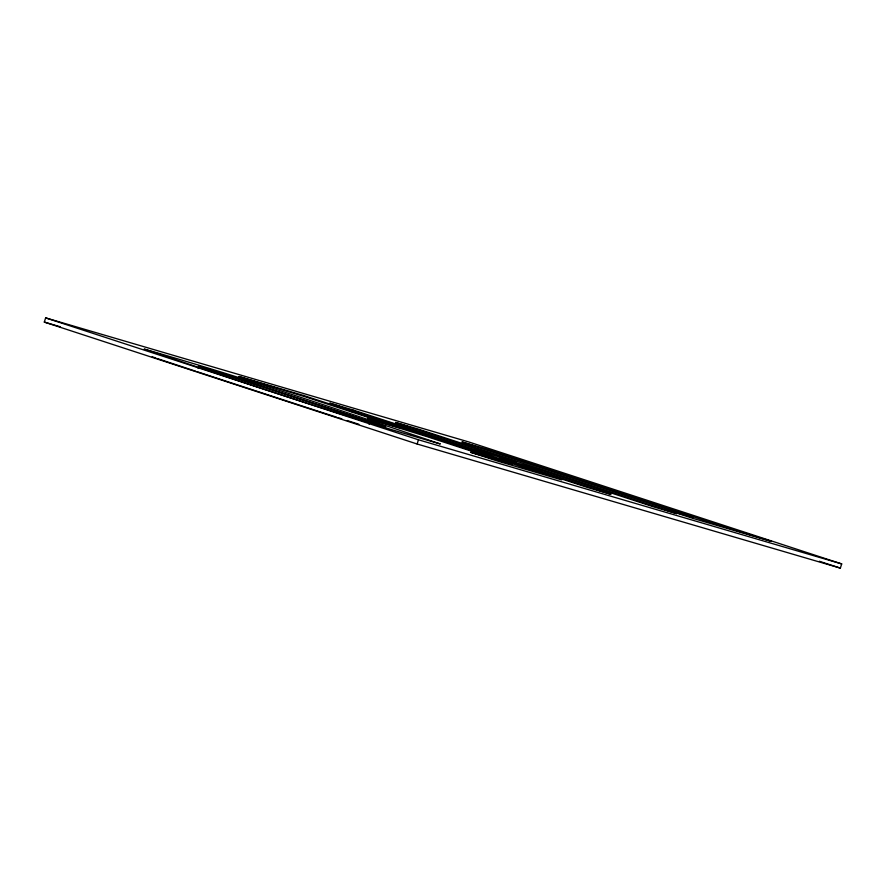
<?xml version="1.0" encoding="UTF-8"?>
<svg xmlns="http://www.w3.org/2000/svg" width="886" height="886" viewBox="0 0 886 886"><rect width="100%" height="100%" fill="white"/><g stroke="black" fill="none" stroke-linecap="round" stroke-linejoin="round"><path stroke-width="1.33" d="M44.3 322.083L45.64 317.875L468.882 441.992L841.7 563.917L840.36 568.125L417.118 444.008L44.3 322.083L60.226 326.757M198.054 368.31L198.807 366.117L215.065 371.001L385.731 426.93L198.719 366.206M352.196 412.034L352.861 409.93L473.633 449.435L516.272 461.938L395.499 422.434L418.668 429.234L676.782 513.647L653.613 506.847L542.088 470.377L499.449 457.874L610.975 494.344L587.817 487.555L329.703 403.141L352.861 409.93M369.097 424.25L369.761 422.146M417.118 444.008L418.458 439.799L841.7 563.917M337.931 417.594L341.852 418.845M347.09 420.507L358.863 424.25M314.275 409.974L336.614 417.173M313.013 409.565L197.08 371.688M819.362 561.259L840.36 568.125M45.64 317.875L418.458 439.799M195.762 371.256L157.343 358.553M152.182 356.77L156.036 358.11M440.109 443.897C340.567 415.324 242.277 382.265 144.219 349.084C243.75 377.657 342.04 410.739 440.109 443.897M303.665 395.51L238.888 376.506L306.312 397.149L400.948 428.104L367.535 418.303L426.443 436.444L511.842 464.375L470.643 452.292L497.411 461.041L561.779 479.913L303.665 395.51M485.085 448.715L461.927 441.915L693.273 517.579L666.006 509.583L692.774 518.332L771.285 541.357L716.431 524.368L485.085 448.715"/></g></svg>
